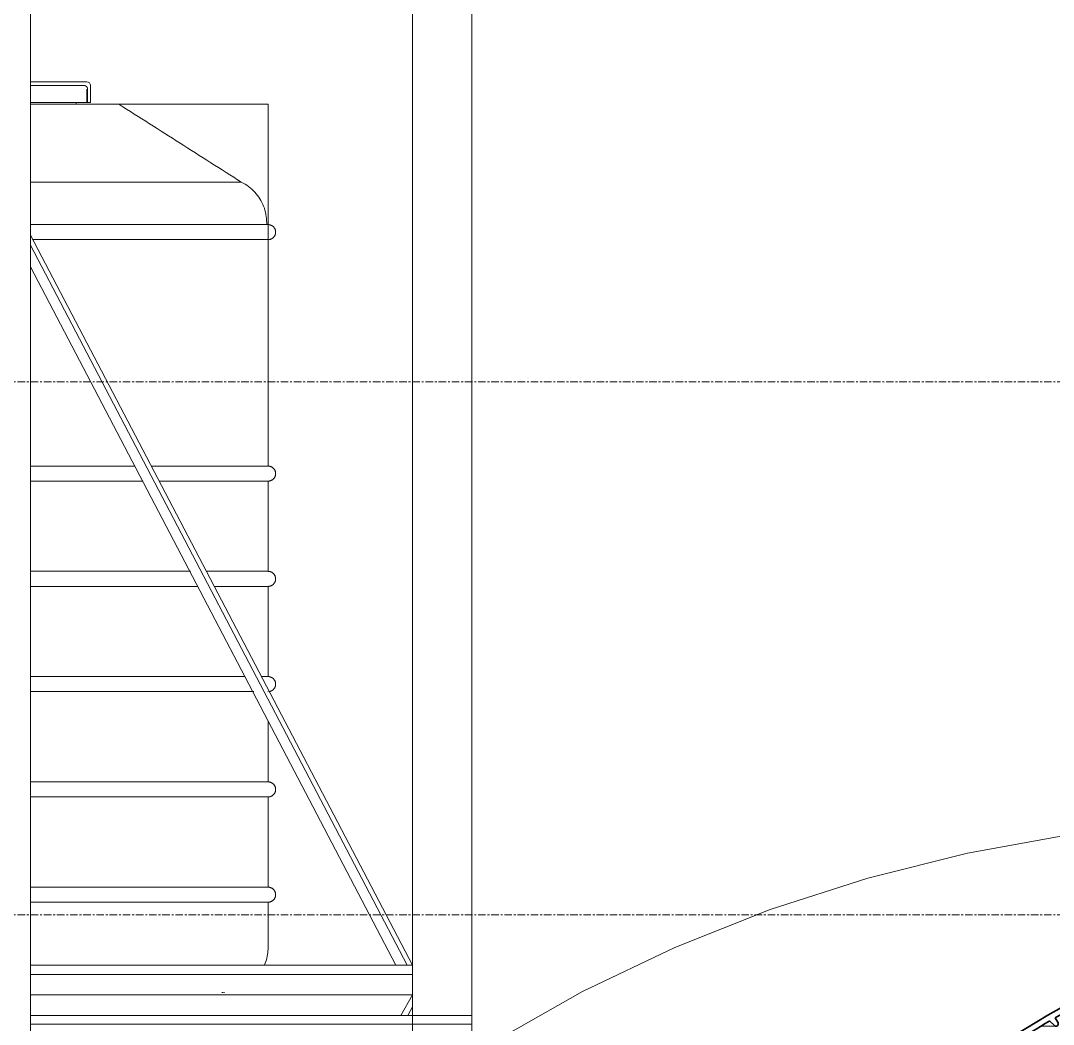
# Model space of a CAD drawing. Header units: inches. Extents: x 22 to 382261, y 22 to 371281.
# Drawn here: x 350666 to 352410, y 144051 to 145746 of the extents above; entities that cross this region are included whole.
import ezdxf

# ---------------------------------------------------------------- set-up
doc = ezdxf.new("R2010")
doc.units = ezdxf.units.IN
doc.header["$MEASUREMENT"] = 0
doc.linetypes.add('Grid Line 1_2_', pattern=[22.225, 12.7, -3.175, 3.175, -3.175])
for name, color, linetype, lineweight in [('A-FLOR-LEVL', 51, 'Continuous', 9), ('A-ROOF', 132, 'Continuous', 9), ('P-PIPE', 3, 'Continuous', 9)]:
    doc.layers.add(name, color=color, linetype=linetype, lineweight=lineweight)

# ---------------------------------------------------------------- blocks, each defined once
blk = doc.blocks.new('Roofs 1 - Roofs 1-397225-Rear Elevation')
at = {"layer": 'A-ROOF'}
for p, q in [((-7924.3, 3612.1), (-8746, 3612.1)), ((-8193.4, 3586), (-7914.2, 3586)), ((-8188.8, 3586.5), (-7927, 3586.5)), ((-8158.8, 3589.6), (-7933.4, 3589.6)), ((-7776.9, 3413.9), (-7857.5, 3445)), ((-7543.8, 3295.4), (-7540, 3303.7)), ((-7540, 3303.7), (-7531.1, 3303.7)), ((-7468.9, 3303.7), (-7272.4, 3303.7)), ((-7173.7, 3303.7), (-7150, 3303.7)), ((-7015.1, 3303.7), (-6754.1, 3303.7)), ((-7539, 3288.3), (-7512.7, 3288.3)), ((-7450.7, 3288.3), (-7307.3, 3288.3)), ((-7207.9, 3288.3), (-7135.4, 3288.3)), ((-6981.5, 3288.3), (-6753.2, 3288.3)), ((-9168.3, 3261.7), (-9142.7, 3261.7)), ((-7419.2, 3262), (-7366.4, 3262)), ((-7267.9, 3262), (-7110.6, 3262)), ((-7055.8, 3262), (-7045.3, 3262)), ((-6923.7, 3262), (-6680.6, 3262)), ((-10060.5, 3204.7), (-10092.2, 3235.5)), ((-10092.2, 3235.5), (-9230.6, 3235.5)), ((-7331.6, 3233.7), (-7084.2, 3233.7)), ((-7318.8, 3239.4), (-7089.3, 3239.4)), ((-7034.6, 3239.4), (-6993.9, 3239.4)), ((-7029.2, 3233.7), (-6981, 3233.7)), ((-6877.6, 3239.4), (-6696.1, 3239.4)), ((-6867.1, 3233.7), (-6687.9, 3233.7)), ((-10060.5, 3204.7), (-9199.8, 3204.7))]:
    blk.add_line(p, q, dxfattribs=at)
at = {"layer": 'A-ROOF', "lineweight": 35}
for p, q in [((-7936.8, 3602), (-7933.4, 3589.6)), ((-7906.9, 3591.7), (-7904.1, 3602)), ((-6754.1, 3303.7), (-6757.8, 3295.4)), ((-6749.6, 3289.7), (-6742.2, 3297.1)), ((-9153.2, 3270.6), (-9145.5, 3262.8)), ((-9139.3, 3267.5), (-9144.1, 3275.9)), ((-6680.6, 3262), (-6696.1, 3239.4)), ((-6687.9, 3233.7), (-6666.4, 3265.1)), ((-9230.6, 3235.5), (-9199.8, 3204.7)), ((-9192.7, 3211.8), (-9214.6, 3233.7)), ((-6696.1, 3239.4), (-6687.9, 3233.7)), ((-9199.8, 3204.7), (-9192.7, 3211.8))]:
    blk.add_line(p, q, dxfattribs=at)
at = {"layer": 'A-ROOF', "flags": 128}
for points in [[(-10092.2, 3235.5), (-9942.1, 3320.3), (-9786.2, 3394.9), (-9625.5, 3458.9), (-9460.5, 3512.1), (-9292.3, 3554.1), (-9121.4, 3584.9), (-8948.8, 3604.2), (-8775.2, 3611.9), (-8740.2, 3612.1)], [(-8012.5, 3496.1), (-8028.5, 3500.8), (-8199.5, 3543.8), (-8328.4, 3568.2)], [(-7540, 3303.7), (-7697.9, 3380.4), (-7730.4, 3394.6)], [(-7538.8, 3288.3), (-7540.2, 3288.4), (-7541.4, 3288.8), (-7542.5, 3289.5), (-7543.3, 3290.5), (-7543.9, 3291.7), (-7544.2, 3292.9), (-7544.2, 3294.2), (-7543.8, 3295.4)]]:
    blk.add_lwpolyline(points, dxfattribs=at)
at = {"layer": 'A-ROOF', "lineweight": 35}
for centre, radius, start, end in [((-7924.3, 1158.2), 2453.9, 59.1602, 122.1619), ((-7924.3, 1158.2), 2443.9, 90.2913, 119.9416), ((-7924.3, 1158.2), 2443.9, 61.3914, 89.5259), ((-7927, 3594.6), 8.12, 218.4096, 321.5904), ((-7914.2, 3593.6), 7.62, 212.2724, 345), ((-7924.3, 1158.2), 2443.9, 59.41, 61.0717), ((-6753.2, 3293.3), 5.09, 156.0473, 315), ((-7924.3, 1158.2), 2443.9, 120.1887, 121.8678), ((-9142.7, 3265.6), 3.89, 225, 29.759)]:
    blk.add_arc(centre, radius, start, end, dxfattribs=at)
at = {"layer": 'A-ROOF'}
blk.add_open_spline([(-7784.1, 3608.1), (-7840.2, 3611.3), (-7896.4, 3612.6), (-7952.6, 3611.9)], degree=3, dxfattribs=at)
for points, knots in [([(-7933.4, 3589.6), (-7932.5, 3588.5), (-7930.8, 3587.2), (-7928.1, 3586.5), (-7926, 3586.5), (-7924, 3587), (-7922.1, 3588), (-7921.1, 3589), (-7920.7, 3589.6)], [0, 0, 0, 0, 0.285714, 0.428571, 0.571429, 0.714286, 0.857143, 1, 1, 1, 1]), ([(-7920.7, 3589.6), (-7920, 3588.5), (-7918, 3586.6), (-7914.7, 3585.8), (-7912.1, 3586.2), (-7910.3, 3587), (-7908.7, 3588.2), (-7907.5, 3589.8), (-7907, 3591), (-7906.9, 3591.7)], [0, 0, 0, 0, 0.222222, 0.444444, 0.555556, 0.666667, 0.777778, 0.888889, 1, 1, 1, 1]), ([(-6757.8, 3295.4), (-6758.2, 3294.6), (-6758.4, 3292.9), (-6757.7, 3290.8), (-6756.9, 3289.8), (-6756.5, 3289.5)], [0, 0, 0, 0, 0.1818182, 0.3636364, 0.4545455, 0.4545455, 0.4545455, 0.4545455]), ([(-6755.5, 3288.8), (-6754.7, 3288.4), (-6753.2, 3288.1), (-6751.1, 3288.6), (-6750, 3289.3), (-6749.6, 3289.7)], [0.5454545, 0.5454545, 0.5454545, 0.5454545, 0.7272727, 0.8636364, 1, 1, 1, 1]), ([(-9145.5, 3262.8), (-9145, 3262.4), (-9144.1, 3261.8), (-9142.7, 3261.7), (-9141.7, 3261.8), (-9141.1, 3262), (-9140.8, 3262.2)], [0, 0, 0, 0, 0.1818182, 0.2727273, 0.3636364, 0.4545455, 0.4545455, 0.4545455, 0.4545455]), ([(-9140, 3262.8), (-9139.7, 3263.1), (-9139.3, 3263.6), (-9138.8, 3264.9), (-9138.8, 3266.3), (-9139.2, 3267.2), (-9139.3, 3267.5)], [0.5454545, 0.5454545, 0.5454545, 0.5454545, 0.6363636, 0.7272727, 0.9090909, 1, 1, 1, 1])]:
    blk.add_open_spline(points, degree=3, knots=knots, dxfattribs=at)
blk = doc.blocks.new('96M_High_Galvanize_Water_Tank_Frame_22788 - 96M_High_Galvanize_Water_Tank_Frame_22788-498790-Rear Elevation')
at = {"layer": 'P-PIPE'}
for p, q in [((-10874.3, 0), (-10874.3, 7969)), ((-10229.3, 265), (-10229.3, 6615)), ((-10129.3, 265), (-10129.3, 6615)), ((-10779.6, 4857), (-10874.3, 4857)), ((-10773.3, 4822), (-10773.3, 4850.6)), ((-10779.6, 4844.3), (-10779.6, 4822)), ((-10778, 4822), (-10778, 4844.3)), ((-10725.2, 4818.9), (-10874.1, 4818.9)), ((-10778.8, 4822), (-10874, 4822)), ((-10797.1, 4818.9), (-10797.1, 4822)), ((-10779.6, 4822), (-10773.3, 4822)), ((-10725.2, 4818.9), (-10473.2, 4818.9)), ((-10473.2, 4615.7), (-10473.2, 4818.9)), ((-10518.5, 4687.4), (-10874, 4687.4)), ((-10841.5, 4615.7), (-10874.1, 4615.7)), ((-10768.8, 4615.7), (-10800.1, 4615.7)), ((-10701.5, 4615.7), (-10730, 4615.7)), ((-10640.9, 4615.7), (-10665.7, 4615.7)), ((-10588.2, 4615.7), (-10608.4, 4615.7)), ((-10544.4, 4615.7), (-10559.1, 4615.7)), ((-10511, 4615.7), (-10516.7, 4615.7)), ((-10482.8, 4615.7), (-10486.9, 4615.7)), ((-10475.6, 4615.7), (-10475.6, 4618.9)), ((-10475.6, 4615.7), (-10473.2, 4615.7)), ((-10473.2, 4207.9), (-10473.2, 4615.7)), ((-10229.3, 3365), (-10874.3, 4598.1)), ((-10229.3, 3365), (-10874.3, 4598.1)), ((-10870, 4590.3), (-10842.5, 4590.3)), ((-10799, 4590.3), (-10769.7, 4590.3)), ((-10728.8, 4590.3), (-10702.2, 4590.3)), ((-10664.6, 4590.3), (-10641.3, 4590.3)), ((-10607.4, 4590.3), (-10588.4, 4590.3)), ((-10558.2, 4590.3), (-10544.6, 4590.3)), ((-10516.3, 4590.3), (-10511, 4590.3)), ((-10486.9, 4590.3), (-10483, 4590.3)), ((-10473.3, 4590.3), (-10473.2, 4590.3)), ((-10473.2, 4207.9), (-10473.2, 4591)), ((-10874.3, 4580.9), (-10238.3, 3365)), ((-10874.3, 4544.4), (-10257.4, 3364.9)), ((-10697.7, 4207.9), (-10874.1, 4207.9)), ((-10473.2, 4207.9), (-10669.3, 4207.9)), ((-10473.2, 4207.9), (-10474.8, 4207.9)), ((-10473.2, 4207.9), (-10473.7, 4207.9)), ((-10463.6, 4186.9), (-10463.9, 4186.5)), ((-10462.4, 4188.5), (-10462.7, 4188.1)), ((-10684.1, 4182.5), (-10874.1, 4182.5)), ((-10473.2, 4182.5), (-10656.4, 4182.5)), ((-10473.2, 4182.5), (-10474.8, 4182.5)), ((-10473.2, 4182.5), (-10473.7, 4182.5)), ((-10473.2, 4030.1), (-10473.2, 4182.5)), ((-10473.2, 4030.1), (-10473.2, 4182.5)), ((-10604.5, 4030.1), (-10874.1, 4030.1)), ((-10473.2, 4030.1), (-10576.1, 4030.1)), ((-10473.2, 4030.1), (-10474.8, 4030.1)), ((-10473.2, 4030.1), (-10473.7, 4030.1)), ((-10592.4, 4004.7), (-10874.1, 4004.7)), ((-10473.2, 4004.7), (-10562.7, 4004.7)), ((-10473.2, 4004.7), (-10474.8, 4004.7)), ((-10473.2, 4004.7), (-10473.7, 4004.7)), ((-10473.2, 3852.3), (-10473.2, 4004.7)), ((-10473.2, 3852.3), (-10473.2, 4004.7)), ((-10463.6, 4009.1), (-10463.9, 4008.7)), ((-10462.4, 4010.7), (-10462.7, 4010.3)), ((-10512.1, 3852.3), (-10874.1, 3852.3)), ((-10473.2, 3852.3), (-10483.1, 3852.3)), ((-10473.2, 3852.3), (-10474.8, 3852.3)), ((-10473.2, 3852.3), (-10473.7, 3852.3)), ((-10497.5, 3826.9), (-10874.1, 3826.9)), ((-10473.9, 3826.9), (-10473.3, 3826.9)), ((-10470.4, 3827.2), (-10470.9, 3827.1)), ((-10463.6, 3831.3), (-10463.9, 3830.9)), ((-10462.4, 3832.9), (-10462.7, 3832.5)), ((-10473.2, 3674.5), (-10473.2, 3777.6)), ((-10473.2, 3674.5), (-10473.2, 3777.6)), ((-10473.2, 3674.5), (-10874.1, 3674.5)), ((-10473.2, 3674.5), (-10474.8, 3674.5)), ((-10473.2, 3674.5), (-10473.7, 3674.5)), ((-10473.2, 3649.1), (-10874.1, 3649.1)), ((-10473.2, 3649.1), (-10474.8, 3649.1)), ((-10473.2, 3649.1), (-10473.7, 3649.1)), ((-10473.2, 3496.7), (-10473.2, 3649.1)), ((-10473.2, 3496.7), (-10473.2, 3649.1)), ((-10463.6, 3653.5), (-10463.9, 3653.1)), ((-10462.4, 3655.1), (-10462.7, 3654.7)), ((-10473.2, 3496.7), (-10874.1, 3496.7)), ((-10473.2, 3496.7), (-10474.8, 3496.7)), ((-10473.2, 3496.7), (-10473.7, 3496.7)), ((-10473.2, 3471.3), (-10874.1, 3471.3)), ((-10473.2, 3471.3), (-10474.8, 3471.3)), ((-10473.2, 3471.3), (-10473.7, 3471.3)), ((-10473.2, 3395.1), (-10473.2, 3471.3)), ((-10473.2, 3395.1), (-10473.2, 3471.3)), ((-10463.6, 3475.7), (-10463.9, 3475.3)), ((-10462.4, 3477.3), (-10462.7, 3476.9)), ((-10229.3, 3365), (-10874.3, 3365)), ((-10229.3, 3365), (-10874.3, 3365)), ((-10874.3, 3349), (-10229.3, 3349)), ((-10257.4, 3364.9), (-10229.3, 3364.9)), ((-10238.3, 3365), (-10229.3, 3365)), ((-10874.3, 3315), (-10229.3, 3315)), ((-10549.8, 3318.9), (-10550.9, 3318.9)), ((-10546.7, 3318.9), (-10548.6, 3318.9)), ((-10229.3, 3315), (-10249, 3280)), ((-10874.3, 3280), (-10129.3, 3280)), ((-10237.4, 3280), (-10229.3, 3294.4)), ((-10129.3, 3265), (-10129.3, 3280)), ((-10129.3, 3265), (-10874.3, 3265))]:
    blk.add_line(p, q, dxfattribs=at)
at = {"layer": 'P-PIPE', "flags": 128}
for points in [[(-10784.4, 4850.6), (-10784.6, 4850.6), (-10785.1, 4850.6), (-10786.1, 4850.6), (-10787.4, 4850.6), (-10789.1, 4850.6), (-10791.1, 4850.6), (-10793.5, 4850.6), (-10796.3, 4850.6), (-10799.4, 4850.6), (-10802.9, 4850.6), (-10806.8, 4850.6), (-10810.9, 4850.6), (-10815.4, 4850.6), (-10820.3, 4850.6), (-10825.4, 4850.6), (-10830.9, 4850.6), (-10836.6, 4850.6), (-10842.7, 4850.6), (-10849, 4850.6), (-10855.6, 4850.6), (-10862.5, 4850.6), (-10869.6, 4850.6), (-10874.3, 4850.6)], [(-10789.6, 4850.6), (-10787.8, 4850.6), (-10786.4, 4850.6), (-10785.3, 4850.6), (-10784.7, 4850.6), (-10784.4, 4850.6), (-10784.4, 4850.6)], [(-10784.4, 4850.6), (-10784.1, 4850.6), (-10783.9, 4850.6), (-10783.6, 4850.6), (-10783.4, 4850.5), (-10783.1, 4850.5), (-10782.9, 4850.4), (-10782.6, 4850.4), (-10782.4, 4850.3), (-10782.1, 4850.2), (-10781.9, 4850.1), (-10781.7, 4850), (-10781.4, 4849.9), (-10781.2, 4849.8), (-10781, 4849.6), (-10780.8, 4849.5), (-10780.6, 4849.3), (-10780.4, 4849.2), (-10780.2, 4849), (-10780, 4848.9), (-10779.8, 4848.7), (-10779.6, 4848.5), (-10779.5, 4848.3), (-10779.3, 4848.1), (-10779.2, 4847.9), (-10779, 4847.7), (-10778.9, 4847.5), (-10778.8, 4847.2), (-10778.7, 4847), (-10778.6, 4846.8), (-10778.5, 4846.6), (-10778.4, 4846.3), (-10778.3, 4846.1), (-10778.2, 4845.8), (-10778.2, 4845.6), (-10778.1, 4845.3), (-10778.1, 4845.1), (-10778.1, 4844.8), (-10778, 4844.6), (-10778, 4844.3), (-10778, 4844.3)], [(-10473.2, 4615.7), (-10473.7, 4615.7), (-10475, 4615.7), (-10477.2, 4615.7), (-10480.2, 4615.7), (-10484.1, 4615.7), (-10488.9, 4615.7), (-10494.5, 4615.7), (-10500.9, 4615.7), (-10508.2, 4615.7), (-10516.3, 4615.7), (-10525.2, 4615.7), (-10534.9, 4615.7), (-10545.4, 4615.7), (-10556.6, 4615.7), (-10568.6, 4615.7), (-10581.3, 4615.7), (-10594.7, 4615.7), (-10608.8, 4615.7), (-10623.5, 4615.7), (-10638.9, 4615.7), (-10654.8, 4615.7), (-10671.4, 4615.7), (-10688.5, 4615.7), (-10706.1, 4615.7), (-10724.3, 4615.7), (-10742.9, 4615.7), (-10761.9, 4615.7), (-10781.4, 4615.7), (-10801.2, 4615.7), (-10821.4, 4615.7), (-10842, 4615.7), (-10862.8, 4615.7), (-10874.3, 4615.7)], [(-10477.9, 4615.7), (-10475.5, 4615.7), (-10473.9, 4615.7), (-10473.3, 4615.7), (-10473.2, 4615.7)], [(-10473.2, 4615.7), (-10472.7, 4615.6), (-10472.2, 4615.6), (-10471.7, 4615.6), (-10471.2, 4615.5), (-10470.7, 4615.4), (-10470.2, 4615.3), (-10469.7, 4615.2), (-10469.2, 4615), (-10468.8, 4614.8), (-10468.3, 4614.6), (-10467.8, 4614.4), (-10467.4, 4614.2), (-10466.9, 4614), (-10466.5, 4613.7), (-10466.1, 4613.4), (-10465.6, 4613.1), (-10465.2, 4612.8), (-10464.9, 4612.5), (-10464.5, 4612.2), (-10464.1, 4611.8), (-10463.8, 4611.4), (-10463.4, 4611), (-10463.1, 4610.6), (-10462.8, 4610.2), (-10462.5, 4609.8), (-10462.3, 4609.4), (-10462, 4608.9), (-10461.8, 4608.5), (-10461.6, 4608), (-10461.4, 4607.6), (-10461.2, 4607.1), (-10461.1, 4606.6), (-10460.9, 4606.1), (-10460.8, 4605.6), (-10460.7, 4605.1), (-10460.6, 4604.6), (-10460.6, 4604.1), (-10460.5, 4603.6), (-10460.5, 4603.1), (-10460.5, 4602.6), (-10460.6, 4602.1), (-10460.6, 4601.6), (-10460.7, 4601.1), (-10460.8, 4600.6), (-10460.9, 4600.1), (-10461, 4599.6), (-10461.1, 4599.1), (-10461.3, 4598.6), (-10461.5, 4598.1), (-10461.7, 4597.7), (-10461.9, 4597.2), (-10462.1, 4596.8), (-10462.4, 4596.3), (-10462.7, 4595.9), (-10463, 4595.5), (-10463.3, 4595.1), (-10463.6, 4594.7), (-10463.9, 4594.3), (-10464.3, 4593.9), (-10464.6, 4593.6), (-10465, 4593.2), (-10465.4, 4592.9), (-10465.8, 4592.6), (-10466.2, 4592.3), (-10466.7, 4592.1), (-10467.1, 4591.8), (-10467.6, 4591.6), (-10468, 4591.4), (-10468.5, 4591.2), (-10469, 4591), (-10469.5, 4590.8), (-10469.9, 4590.7), (-10470.4, 4590.6), (-10470.9, 4590.5), (-10471.4, 4590.4), (-10471.9, 4590.3), (-10472.4, 4590.3), (-10473, 4590.3), (-10473.2, 4590.3)], [(-10473.2, 4615.7), (-10472.7, 4615.6), (-10472.2, 4615.6), (-10471.7, 4615.6), (-10471.2, 4615.5), (-10470.7, 4615.4), (-10470.2, 4615.3), (-10469.7, 4615.2), (-10469.2, 4615), (-10468.8, 4614.8), (-10468.3, 4614.6), (-10467.8, 4614.4), (-10467.4, 4614.2), (-10466.9, 4614), (-10466.5, 4613.7), (-10466.1, 4613.4), (-10465.6, 4613.1), (-10465.2, 4612.8), (-10464.9, 4612.5), (-10464.5, 4612.2), (-10464.1, 4611.8), (-10463.8, 4611.4), (-10463.4, 4611), (-10463.1, 4610.6), (-10462.8, 4610.2)], [(-10462.3, 4609.4), (-10462, 4608.9), (-10461.8, 4608.5), (-10461.6, 4608), (-10461.4, 4607.6), (-10461.2, 4607.1), (-10461.1, 4606.6), (-10460.9, 4606.1), (-10460.8, 4605.6), (-10460.7, 4605.1), (-10460.6, 4604.6), (-10460.6, 4604.1), (-10460.5, 4603.6), (-10460.5, 4603.1), (-10460.5, 4602.6), (-10460.6, 4602.1), (-10460.6, 4601.6), (-10460.7, 4601.1), (-10460.8, 4600.6), (-10460.9, 4600.1), (-10461, 4599.6), (-10461.1, 4599.1), (-10461.3, 4598.6), (-10461.5, 4598.1), (-10461.7, 4597.7), (-10461.9, 4597.2), (-10462.1, 4596.8), (-10462.4, 4596.3)], [(-10870.2, 4590.3), (-10868.4, 4590.3), (-10847.5, 4590.3), (-10826.9, 4590.3), (-10806.7, 4590.3), (-10786.7, 4590.3), (-10767.1, 4590.3), (-10748, 4590.3), (-10729.2, 4590.3), (-10711, 4590.3), (-10693.2, 4590.3), (-10675.9, 4590.3), (-10659.2, 4590.3), (-10643.1, 4590.3), (-10627.6, 4590.3), (-10612.7, 4590.3), (-10598.4, 4590.3), (-10584.8, 4590.3), (-10572, 4590.3), (-10559.8, 4590.3), (-10548.4, 4590.3), (-10537.7, 4590.3), (-10527.8, 4590.3), (-10518.7, 4590.3), (-10510.3, 4590.3), (-10502.8, 4590.3), (-10496.2, 4590.3), (-10490.3, 4590.3), (-10485.3, 4590.3), (-10481.2, 4590.3), (-10477.9, 4590.3), (-10475.5, 4590.3), (-10473.9, 4590.3), (-10473.3, 4590.3), (-10473.2, 4590.3)], [(-10473.2, 4590.3), (-10473.7, 4590.3), (-10475, 4590.3), (-10477.2, 4590.3)], [(-10463, 4595.5), (-10463.3, 4595.1), (-10463.6, 4594.7), (-10463.9, 4594.3), (-10464.3, 4593.9), (-10464.6, 4593.6), (-10465, 4593.2), (-10465.4, 4592.9), (-10465.8, 4592.6), (-10466.2, 4592.3), (-10466.7, 4592.1), (-10467.1, 4591.8), (-10467.6, 4591.6), (-10468, 4591.4), (-10468.5, 4591.2), (-10469, 4591), (-10469.5, 4590.8), (-10469.9, 4590.7), (-10470.4, 4590.6), (-10470.9, 4590.5), (-10471.4, 4590.4), (-10471.9, 4590.3), (-10472.4, 4590.3), (-10473, 4590.3), (-10473.2, 4590.3)], [(-10698.3, 4207.9), (-10706.1, 4207.9), (-10724.3, 4207.9), (-10742.9, 4207.9), (-10761.9, 4207.9), (-10781.4, 4207.9), (-10801.2, 4207.9), (-10821.4, 4207.9), (-10842, 4207.9), (-10862.8, 4207.9), (-10874.3, 4207.9)], [(-10473.2, 4207.9), (-10473.7, 4207.9), (-10475, 4207.9), (-10477.2, 4207.9), (-10480.2, 4207.9), (-10484.1, 4207.9), (-10488.9, 4207.9), (-10494.5, 4207.9), (-10500.9, 4207.9), (-10508.2, 4207.9), (-10516.3, 4207.9), (-10525.2, 4207.9), (-10534.9, 4207.9), (-10545.4, 4207.9), (-10556.6, 4207.9), (-10568.6, 4207.9), (-10581.3, 4207.9), (-10594.7, 4207.9), (-10608.8, 4207.9), (-10623.5, 4207.9), (-10638.9, 4207.9), (-10654.8, 4207.9), (-10670.2, 4207.9)], [(-10477.9, 4207.9), (-10475.5, 4207.9), (-10473.9, 4207.9), (-10473.3, 4207.9), (-10473.2, 4207.9)], [(-10473.9, 4207.9), (-10473.3, 4207.9), (-10473.2, 4207.9)], [(-10473.2, 4207.9), (-10472.7, 4207.8), (-10472.2, 4207.8), (-10471.7, 4207.8), (-10471.2, 4207.7), (-10470.7, 4207.6), (-10470.2, 4207.5), (-10469.7, 4207.4), (-10469.2, 4207.2), (-10468.8, 4207), (-10468.3, 4206.8), (-10467.8, 4206.6), (-10467.4, 4206.4), (-10466.9, 4206.2), (-10466.5, 4205.9), (-10466.1, 4205.6), (-10465.6, 4205.3), (-10465.2, 4205), (-10464.9, 4204.7), (-10464.5, 4204.4), (-10464.1, 4204), (-10463.8, 4203.6), (-10463.4, 4203.2), (-10463.1, 4202.8), (-10462.8, 4202.4), (-10462.5, 4202), (-10462.3, 4201.6), (-10462, 4201.1), (-10461.8, 4200.7), (-10461.6, 4200.2), (-10461.4, 4199.8), (-10461.2, 4199.3), (-10461.1, 4198.8), (-10460.9, 4198.3), (-10460.8, 4197.8), (-10460.7, 4197.3), (-10460.6, 4196.8), (-10460.6, 4196.3), (-10460.5, 4195.8), (-10460.5, 4195.3), (-10460.5, 4194.8), (-10460.6, 4194.3), (-10460.6, 4193.8), (-10460.7, 4193.3), (-10460.8, 4192.8), (-10460.9, 4192.3), (-10461, 4191.8), (-10461.1, 4191.3), (-10461.3, 4190.8), (-10461.5, 4190.3), (-10461.7, 4189.9), (-10461.9, 4189.4), (-10462.1, 4189), (-10462.4, 4188.5), (-10462.7, 4188.1), (-10463, 4187.7), (-10463.3, 4187.3), (-10463.6, 4186.9), (-10463.9, 4186.5), (-10464.3, 4186.1), (-10464.6, 4185.8), (-10465, 4185.4), (-10465.4, 4185.1), (-10465.8, 4184.8), (-10466.2, 4184.5), (-10466.7, 4184.3), (-10467.1, 4184), (-10467.6, 4183.8), (-10468, 4183.6), (-10468.5, 4183.4), (-10469, 4183.2), (-10469.5, 4183), (-10469.9, 4182.9), (-10470.4, 4182.8), (-10470.9, 4182.7), (-10471.4, 4182.6), (-10471.9, 4182.5), (-10472.4, 4182.5), (-10473, 4182.5), (-10473.2, 4182.5)], [(-10473.2, 4207.9), (-10472.7, 4207.8), (-10472.2, 4207.8), (-10471.7, 4207.8), (-10471.2, 4207.7), (-10470.7, 4207.6), (-10470.2, 4207.5), (-10469.7, 4207.4), (-10469.2, 4207.2), (-10468.8, 4207), (-10468.3, 4206.8), (-10467.8, 4206.6), (-10467.4, 4206.4), (-10466.9, 4206.2), (-10466.5, 4205.9), (-10466.1, 4205.6), (-10465.6, 4205.3), (-10465.2, 4205), (-10464.9, 4204.7), (-10464.5, 4204.4), (-10464.1, 4204), (-10463.8, 4203.6), (-10463.4, 4203.2)], [(-10460.6, 4196.3), (-10460.5, 4195.8), (-10460.5, 4195.3), (-10460.5, 4194.8), (-10460.6, 4194.3), (-10460.6, 4193.8), (-10460.7, 4193.3), (-10460.8, 4192.8), (-10460.9, 4192.3), (-10461, 4191.8), (-10461.1, 4191.3), (-10461.3, 4190.8), (-10461.5, 4190.3), (-10461.7, 4189.9), (-10461.9, 4189.4), (-10462.1, 4189)], [(-10461.2, 4199.3), (-10461.1, 4198.8), (-10460.9, 4198.3), (-10460.8, 4197.8)], [(-10874.3, 4182.5), (-10868.4, 4182.5), (-10847.5, 4182.5), (-10826.9, 4182.5), (-10806.7, 4182.5), (-10786.7, 4182.5), (-10767.1, 4182.5), (-10748, 4182.5), (-10729.2, 4182.5), (-10711, 4182.5), (-10693.2, 4182.5), (-10685, 4182.5)], [(-10656.9, 4182.5), (-10643.1, 4182.5), (-10627.6, 4182.5), (-10612.7, 4182.5), (-10598.4, 4182.5), (-10584.8, 4182.5), (-10572, 4182.5), (-10559.8, 4182.5), (-10548.4, 4182.5), (-10537.7, 4182.5), (-10527.8, 4182.5), (-10518.7, 4182.5), (-10510.3, 4182.5), (-10502.8, 4182.5), (-10496.2, 4182.5), (-10490.3, 4182.5), (-10485.3, 4182.5), (-10481.2, 4182.5), (-10477.9, 4182.5), (-10475.5, 4182.5), (-10473.9, 4182.5), (-10473.3, 4182.5), (-10473.2, 4182.5)], [(-10473.2, 4182.5), (-10473.7, 4182.5), (-10475, 4182.5), (-10477.2, 4182.5)], [(-10473.9, 4182.5), (-10473.3, 4182.5), (-10473.2, 4182.5)], [(-10470.4, 4182.8), (-10470.9, 4182.7), (-10471.4, 4182.6), (-10471.9, 4182.5), (-10472.4, 4182.5), (-10473, 4182.5), (-10473.2, 4182.5)], [(-10605.3, 4030.1), (-10608.8, 4030.1), (-10623.5, 4030.1), (-10638.9, 4030.1), (-10654.8, 4030.1), (-10671.4, 4030.1), (-10688.5, 4030.1), (-10706.1, 4030.1), (-10724.3, 4030.1), (-10742.9, 4030.1), (-10761.9, 4030.1), (-10781.4, 4030.1), (-10801.2, 4030.1), (-10821.4, 4030.1), (-10842, 4030.1), (-10862.8, 4030.1), (-10874.3, 4030.1)], [(-10473.2, 4030.1), (-10473.7, 4030.1), (-10475, 4030.1), (-10477.2, 4030.1), (-10480.2, 4030.1), (-10484.1, 4030.1), (-10488.9, 4030.1), (-10494.5, 4030.1), (-10500.9, 4030.1), (-10508.2, 4030.1), (-10516.3, 4030.1), (-10525.2, 4030.1), (-10534.9, 4030.1), (-10545.4, 4030.1), (-10556.6, 4030.1), (-10568.6, 4030.1), (-10577.2, 4030.1)], [(-10477.9, 4030.1), (-10475.5, 4030.1), (-10473.9, 4030.1), (-10473.3, 4030.1), (-10473.2, 4030.1)], [(-10473.9, 4030.1), (-10473.3, 4030.1), (-10473.2, 4030.1)], [(-10473.2, 4030.1), (-10472.7, 4030), (-10472.2, 4030), (-10471.7, 4030), (-10471.2, 4029.9), (-10470.7, 4029.8), (-10470.2, 4029.7), (-10469.7, 4029.6), (-10469.2, 4029.4), (-10468.8, 4029.2), (-10468.3, 4029), (-10467.8, 4028.8), (-10467.4, 4028.6), (-10466.9, 4028.4), (-10466.5, 4028.1), (-10466.1, 4027.8), (-10465.6, 4027.5), (-10465.2, 4027.2), (-10464.9, 4026.9), (-10464.5, 4026.6), (-10464.1, 4026.2), (-10463.8, 4025.8), (-10463.4, 4025.4), (-10463.1, 4025), (-10462.8, 4024.6), (-10462.5, 4024.2), (-10462.3, 4023.8), (-10462, 4023.3), (-10461.8, 4022.9), (-10461.6, 4022.4), (-10461.4, 4022), (-10461.2, 4021.5), (-10461.1, 4021), (-10460.9, 4020.5), (-10460.8, 4020), (-10460.7, 4019.5), (-10460.6, 4019), (-10460.6, 4018.5), (-10460.5, 4018), (-10460.5, 4017.5), (-10460.5, 4017), (-10460.6, 4016.5), (-10460.6, 4016), (-10460.7, 4015.5), (-10460.8, 4015), (-10460.9, 4014.5), (-10461, 4014), (-10461.1, 4013.5), (-10461.3, 4013), (-10461.5, 4012.5), (-10461.7, 4012.1), (-10461.9, 4011.6), (-10462.1, 4011.2), (-10462.4, 4010.7), (-10462.7, 4010.3), (-10463, 4009.9), (-10463.3, 4009.5), (-10463.6, 4009.1), (-10463.9, 4008.7), (-10464.3, 4008.3), (-10464.6, 4008), (-10465, 4007.6), (-10465.4, 4007.3), (-10465.8, 4007), (-10466.2, 4006.7), (-10466.7, 4006.5), (-10467.1, 4006.2), (-10467.6, 4006), (-10468, 4005.8), (-10468.5, 4005.6), (-10469, 4005.4), (-10469.5, 4005.2), (-10469.9, 4005.1), (-10470.4, 4005), (-10470.9, 4004.9), (-10471.4, 4004.8), (-10471.9, 4004.7), (-10472.4, 4004.7), (-10473, 4004.7), (-10473.2, 4004.7)], [(-10473.2, 4030.1), (-10472.7, 4030), (-10472.2, 4030), (-10471.7, 4030), (-10471.2, 4029.9), (-10470.7, 4029.8), (-10470.2, 4029.7), (-10469.7, 4029.6), (-10469.2, 4029.4), (-10468.8, 4029.2), (-10468.3, 4029), (-10467.8, 4028.8), (-10467.4, 4028.6), (-10466.9, 4028.4), (-10466.5, 4028.1), (-10466.1, 4027.8), (-10465.6, 4027.5), (-10465.2, 4027.2), (-10464.9, 4026.9), (-10464.5, 4026.6), (-10464.1, 4026.2), (-10463.8, 4025.8), (-10463.4, 4025.4)], [(-10460.6, 4018.5), (-10460.5, 4018), (-10460.5, 4017.5), (-10460.5, 4017), (-10460.6, 4016.5), (-10460.6, 4016), (-10460.7, 4015.5), (-10460.8, 4015), (-10460.9, 4014.5), (-10461, 4014), (-10461.1, 4013.5), (-10461.3, 4013), (-10461.5, 4012.5), (-10461.7, 4012.1), (-10461.9, 4011.6), (-10462.1, 4011.2)], [(-10461.2, 4021.5), (-10461.1, 4021), (-10460.9, 4020.5), (-10460.8, 4020)], [(-10874.3, 4004.7), (-10868.4, 4004.7), (-10847.5, 4004.7), (-10826.9, 4004.7), (-10806.7, 4004.7), (-10786.7, 4004.7), (-10767.1, 4004.7), (-10748, 4004.7), (-10729.2, 4004.7), (-10711, 4004.7), (-10693.2, 4004.7), (-10675.9, 4004.7), (-10659.2, 4004.7), (-10643.1, 4004.7), (-10627.6, 4004.7), (-10612.7, 4004.7), (-10598.4, 4004.7), (-10592, 4004.7)], [(-10563.9, 4004.7), (-10559.8, 4004.7), (-10548.4, 4004.7), (-10537.7, 4004.7), (-10527.8, 4004.7), (-10518.7, 4004.7), (-10510.3, 4004.7), (-10502.8, 4004.7), (-10496.2, 4004.7), (-10490.3, 4004.7), (-10485.3, 4004.7), (-10481.2, 4004.7), (-10477.9, 4004.7), (-10475.5, 4004.7), (-10473.9, 4004.7), (-10473.3, 4004.7), (-10473.2, 4004.7)], [(-10473.2, 4004.7), (-10473.7, 4004.7), (-10475, 4004.7), (-10477.2, 4004.7)], [(-10473.9, 4004.7), (-10473.3, 4004.7), (-10473.2, 4004.7)], [(-10470.4, 4005), (-10470.9, 4004.9), (-10471.4, 4004.8), (-10471.9, 4004.7), (-10472.4, 4004.7), (-10473, 4004.7), (-10473.2, 4004.7)], [(-10512.3, 3852.3), (-10516.3, 3852.3), (-10525.2, 3852.3), (-10534.9, 3852.3), (-10545.4, 3852.3), (-10556.6, 3852.3), (-10568.6, 3852.3), (-10581.3, 3852.3), (-10594.7, 3852.3), (-10608.8, 3852.3), (-10623.5, 3852.3), (-10638.9, 3852.3), (-10654.8, 3852.3), (-10671.4, 3852.3), (-10688.5, 3852.3), (-10706.1, 3852.3), (-10724.3, 3852.3), (-10742.9, 3852.3), (-10761.9, 3852.3), (-10781.4, 3852.3), (-10801.2, 3852.3), (-10821.4, 3852.3), (-10842, 3852.3), (-10862.8, 3852.3), (-10874.3, 3852.3)], [(-10473.2, 3852.3), (-10473.7, 3852.3), (-10475, 3852.3), (-10477.2, 3852.3), (-10480.2, 3852.3), (-10484.1, 3852.3)], [(-10477.9, 3852.3), (-10475.5, 3852.3), (-10473.9, 3852.3), (-10473.3, 3852.3), (-10473.2, 3852.3)], [(-10473.9, 3852.3), (-10473.3, 3852.3), (-10473.2, 3852.3)], [(-10473.2, 3852.3), (-10472.7, 3852.2), (-10472.2, 3852.2), (-10471.7, 3852.2), (-10471.2, 3852.1), (-10470.7, 3852), (-10470.2, 3851.9), (-10469.7, 3851.8), (-10469.2, 3851.6), (-10468.8, 3851.4), (-10468.3, 3851.2), (-10467.8, 3851), (-10467.4, 3850.8), (-10466.9, 3850.6), (-10466.5, 3850.3), (-10466.1, 3850), (-10465.6, 3849.7), (-10465.2, 3849.4), (-10464.9, 3849.1), (-10464.5, 3848.8), (-10464.1, 3848.4), (-10463.8, 3848), (-10463.4, 3847.6), (-10463.1, 3847.2), (-10462.8, 3846.8), (-10462.5, 3846.4), (-10462.3, 3846), (-10462, 3845.5), (-10461.8, 3845.1), (-10461.6, 3844.6), (-10461.4, 3844.2), (-10461.2, 3843.7), (-10461.1, 3843.2), (-10460.9, 3842.7), (-10460.8, 3842.2), (-10460.7, 3841.7), (-10460.6, 3841.2), (-10460.6, 3840.7), (-10460.5, 3840.2), (-10460.5, 3839.7), (-10460.5, 3839.2), (-10460.6, 3838.7), (-10460.6, 3838.2), (-10460.7, 3837.7), (-10460.8, 3837.2), (-10460.9, 3836.7), (-10461, 3836.2), (-10461.1, 3835.7), (-10461.3, 3835.2), (-10461.5, 3834.7), (-10461.7, 3834.3), (-10461.9, 3833.8), (-10462.1, 3833.4), (-10462.4, 3832.9), (-10462.7, 3832.5), (-10463, 3832.1), (-10463.3, 3831.7), (-10463.6, 3831.3), (-10463.9, 3830.9), (-10464.3, 3830.5), (-10464.6, 3830.2), (-10465, 3829.8), (-10465.4, 3829.5), (-10465.8, 3829.2), (-10466.2, 3828.9), (-10466.7, 3828.7), (-10467.1, 3828.4), (-10467.6, 3828.2), (-10468, 3828), (-10468.5, 3827.8), (-10469, 3827.6), (-10469.5, 3827.4), (-10469.9, 3827.3), (-10470.4, 3827.2), (-10470.9, 3827.1)], [(-10473.2, 3852.3), (-10472.7, 3852.2), (-10472.2, 3852.2), (-10471.7, 3852.2), (-10471.2, 3852.1), (-10470.7, 3852), (-10470.2, 3851.9), (-10469.7, 3851.8), (-10469.2, 3851.6), (-10468.8, 3851.4), (-10468.3, 3851.2), (-10467.8, 3851), (-10467.4, 3850.8), (-10466.9, 3850.6), (-10466.5, 3850.3), (-10466.1, 3850), (-10465.6, 3849.7), (-10465.2, 3849.4), (-10464.9, 3849.1), (-10464.5, 3848.8), (-10464.1, 3848.4), (-10463.8, 3848), (-10463.4, 3847.6)], [(-10460.6, 3840.7), (-10460.5, 3840.2), (-10460.5, 3839.7), (-10460.5, 3839.2), (-10460.6, 3838.7), (-10460.6, 3838.2), (-10460.7, 3837.7), (-10460.8, 3837.2), (-10460.9, 3836.7), (-10461, 3836.2), (-10461.1, 3835.7), (-10461.3, 3835.2), (-10461.5, 3834.7), (-10461.7, 3834.3), (-10461.9, 3833.8), (-10462.1, 3833.4)], [(-10461.2, 3843.7), (-10461.1, 3843.2), (-10460.9, 3842.7), (-10460.8, 3842.2)], [(-10874.3, 3826.9), (-10868.4, 3826.9), (-10847.5, 3826.9), (-10826.9, 3826.9), (-10806.7, 3826.9), (-10786.7, 3826.9), (-10767.1, 3826.9), (-10748, 3826.9), (-10729.2, 3826.9), (-10711, 3826.9), (-10693.2, 3826.9), (-10675.9, 3826.9), (-10659.2, 3826.9), (-10643.1, 3826.9), (-10627.6, 3826.9), (-10612.7, 3826.9), (-10598.4, 3826.9), (-10584.8, 3826.9), (-10572, 3826.9), (-10559.8, 3826.9), (-10548.4, 3826.9), (-10537.7, 3826.9), (-10527.8, 3826.9), (-10518.7, 3826.9), (-10510.3, 3826.9), (-10502.8, 3826.9), (-10499, 3826.9)], [(-10473.2, 3674.5), (-10473.7, 3674.5), (-10475, 3674.5), (-10477.2, 3674.5), (-10480.2, 3674.5), (-10484.1, 3674.5), (-10488.9, 3674.5), (-10494.5, 3674.5), (-10500.9, 3674.5), (-10508.2, 3674.5), (-10516.3, 3674.5), (-10525.2, 3674.5), (-10534.9, 3674.5), (-10545.4, 3674.5), (-10556.6, 3674.5), (-10568.6, 3674.5), (-10581.3, 3674.5), (-10594.7, 3674.5), (-10608.8, 3674.5), (-10623.5, 3674.5), (-10638.9, 3674.5), (-10654.8, 3674.5), (-10671.4, 3674.5), (-10688.5, 3674.5), (-10706.1, 3674.5), (-10724.3, 3674.5), (-10742.9, 3674.5), (-10761.9, 3674.5), (-10781.4, 3674.5), (-10801.2, 3674.5), (-10821.4, 3674.5), (-10842, 3674.5), (-10862.8, 3674.5), (-10874.3, 3674.5)], [(-10477.9, 3674.5), (-10475.5, 3674.5), (-10473.9, 3674.5), (-10473.3, 3674.5), (-10473.2, 3674.5)], [(-10473.9, 3674.5), (-10473.3, 3674.5), (-10473.2, 3674.5)], [(-10473.2, 3674.5), (-10472.7, 3674.4), (-10472.2, 3674.4), (-10471.7, 3674.4), (-10471.2, 3674.3), (-10470.7, 3674.2), (-10470.2, 3674.1), (-10469.7, 3674), (-10469.2, 3673.8), (-10468.8, 3673.6), (-10468.3, 3673.4), (-10467.8, 3673.2), (-10467.4, 3673), (-10466.9, 3672.8), (-10466.5, 3672.5), (-10466.1, 3672.2), (-10465.6, 3671.9), (-10465.2, 3671.6), (-10464.9, 3671.3), (-10464.5, 3671), (-10464.1, 3670.6), (-10463.8, 3670.2), (-10463.4, 3669.8), (-10463.1, 3669.4), (-10462.8, 3669), (-10462.5, 3668.6), (-10462.3, 3668.2), (-10462, 3667.7), (-10461.8, 3667.3), (-10461.6, 3666.8), (-10461.4, 3666.4), (-10461.2, 3665.9), (-10461.1, 3665.4), (-10460.9, 3664.9), (-10460.8, 3664.4), (-10460.7, 3663.9), (-10460.6, 3663.4), (-10460.6, 3662.9), (-10460.5, 3662.4), (-10460.5, 3661.9), (-10460.5, 3661.4), (-10460.6, 3660.9), (-10460.6, 3660.4), (-10460.7, 3659.9), (-10460.8, 3659.4), (-10460.9, 3658.9), (-10461, 3658.4), (-10461.1, 3657.9), (-10461.3, 3657.4), (-10461.5, 3656.9), (-10461.7, 3656.5), (-10461.9, 3656), (-10462.1, 3655.6), (-10462.4, 3655.1), (-10462.7, 3654.7), (-10463, 3654.3), (-10463.3, 3653.9), (-10463.6, 3653.5), (-10463.9, 3653.1), (-10464.3, 3652.7), (-10464.6, 3652.4), (-10465, 3652), (-10465.4, 3651.7), (-10465.8, 3651.4), (-10466.2, 3651.1), (-10466.7, 3650.9), (-10467.1, 3650.6), (-10467.6, 3650.4), (-10468, 3650.2), (-10468.5, 3650), (-10469, 3649.8), (-10469.5, 3649.6), (-10469.9, 3649.5), (-10470.4, 3649.4), (-10470.9, 3649.3), (-10471.4, 3649.2), (-10471.9, 3649.1), (-10472.4, 3649.1), (-10473, 3649.1), (-10473.2, 3649.1)], [(-10473.2, 3674.5), (-10472.7, 3674.4), (-10472.2, 3674.4), (-10471.7, 3674.4), (-10471.2, 3674.3), (-10470.7, 3674.2), (-10470.2, 3674.1), (-10469.7, 3674), (-10469.2, 3673.8), (-10468.8, 3673.6), (-10468.3, 3673.4), (-10467.8, 3673.2), (-10467.4, 3673), (-10466.9, 3672.8), (-10466.5, 3672.5), (-10466.1, 3672.2), (-10465.6, 3671.9), (-10465.2, 3671.6), (-10464.9, 3671.3), (-10464.5, 3671), (-10464.1, 3670.6), (-10463.8, 3670.2), (-10463.4, 3669.8)], [(-10460.6, 3662.9), (-10460.5, 3662.4), (-10460.5, 3661.9), (-10460.5, 3661.4), (-10460.6, 3660.9), (-10460.6, 3660.4), (-10460.7, 3659.9), (-10460.8, 3659.4), (-10460.9, 3658.9), (-10461, 3658.4), (-10461.1, 3657.9), (-10461.3, 3657.4), (-10461.5, 3656.9), (-10461.7, 3656.5), (-10461.9, 3656), (-10462.1, 3655.6)], [(-10461.2, 3665.9), (-10461.1, 3665.4), (-10460.9, 3664.9), (-10460.8, 3664.4)], [(-10874.3, 3649.1), (-10868.4, 3649.1), (-10847.5, 3649.1), (-10826.9, 3649.1), (-10806.7, 3649.1), (-10786.7, 3649.1), (-10767.1, 3649.1), (-10748, 3649.1), (-10729.2, 3649.1), (-10711, 3649.1), (-10693.2, 3649.1), (-10675.9, 3649.1), (-10659.2, 3649.1), (-10643.1, 3649.1), (-10627.6, 3649.1), (-10612.7, 3649.1), (-10598.4, 3649.1), (-10584.8, 3649.1), (-10572, 3649.1), (-10559.8, 3649.1), (-10548.4, 3649.1), (-10537.7, 3649.1), (-10527.8, 3649.1), (-10518.7, 3649.1), (-10510.3, 3649.1), (-10502.8, 3649.1), (-10496.2, 3649.1), (-10490.3, 3649.1), (-10485.3, 3649.1), (-10481.2, 3649.1), (-10477.9, 3649.1), (-10475.5, 3649.1), (-10473.9, 3649.1), (-10473.3, 3649.1), (-10473.2, 3649.1)], [(-10473.2, 3649.1), (-10473.7, 3649.1), (-10475, 3649.1), (-10477.2, 3649.1)], [(-10473.9, 3649.1), (-10473.3, 3649.1), (-10473.2, 3649.1)], [(-10470.4, 3649.4), (-10470.9, 3649.3), (-10471.4, 3649.2), (-10471.9, 3649.1), (-10472.4, 3649.1), (-10473, 3649.1), (-10473.2, 3649.1)], [(-10473.2, 3496.7), (-10473.7, 3496.7), (-10475, 3496.7), (-10477.2, 3496.7), (-10480.2, 3496.7), (-10484.1, 3496.7), (-10488.9, 3496.7), (-10494.5, 3496.7), (-10500.9, 3496.7), (-10508.2, 3496.7), (-10516.3, 3496.7), (-10525.2, 3496.7), (-10534.9, 3496.7), (-10545.4, 3496.7), (-10556.6, 3496.7), (-10568.6, 3496.7), (-10581.3, 3496.7), (-10594.7, 3496.7), (-10608.8, 3496.7), (-10623.5, 3496.7), (-10638.9, 3496.7), (-10654.8, 3496.7), (-10671.4, 3496.7), (-10688.5, 3496.7), (-10706.1, 3496.7), (-10724.3, 3496.7), (-10742.9, 3496.7), (-10761.9, 3496.7), (-10781.4, 3496.7), (-10801.2, 3496.7), (-10821.4, 3496.7), (-10842, 3496.7), (-10862.8, 3496.7), (-10874.3, 3496.7)], [(-10477.9, 3496.7), (-10475.5, 3496.7), (-10473.9, 3496.7), (-10473.3, 3496.7), (-10473.2, 3496.7)], [(-10473.9, 3496.7), (-10473.3, 3496.7), (-10473.2, 3496.7)], [(-10473.2, 3496.7), (-10472.7, 3496.6), (-10472.2, 3496.6), (-10471.7, 3496.6), (-10471.2, 3496.5), (-10470.7, 3496.4), (-10470.2, 3496.3), (-10469.7, 3496.2), (-10469.2, 3496), (-10468.8, 3495.8), (-10468.3, 3495.6), (-10467.8, 3495.4), (-10467.4, 3495.2), (-10466.9, 3495), (-10466.5, 3494.7), (-10466.1, 3494.4), (-10465.6, 3494.1), (-10465.2, 3493.8), (-10464.9, 3493.5), (-10464.5, 3493.2), (-10464.1, 3492.8), (-10463.8, 3492.4), (-10463.4, 3492), (-10463.1, 3491.6), (-10462.8, 3491.2), (-10462.5, 3490.8), (-10462.3, 3490.4), (-10462, 3489.9), (-10461.8, 3489.5), (-10461.6, 3489), (-10461.4, 3488.6), (-10461.2, 3488.1), (-10461.1, 3487.6), (-10460.9, 3487.1), (-10460.8, 3486.6), (-10460.7, 3486.1), (-10460.6, 3485.6), (-10460.6, 3485.1), (-10460.5, 3484.6), (-10460.5, 3484.1), (-10460.5, 3483.6), (-10460.6, 3483.1), (-10460.6, 3482.6), (-10460.7, 3482.1), (-10460.8, 3481.6), (-10460.9, 3481.1), (-10461, 3480.6), (-10461.1, 3480.1), (-10461.3, 3479.6), (-10461.5, 3479.1), (-10461.7, 3478.7), (-10461.9, 3478.2), (-10462.1, 3477.8), (-10462.4, 3477.3), (-10462.7, 3476.9), (-10463, 3476.5), (-10463.3, 3476.1), (-10463.6, 3475.7), (-10463.9, 3475.3), (-10464.3, 3474.9), (-10464.6, 3474.6), (-10465, 3474.2), (-10465.4, 3473.9), (-10465.8, 3473.6), (-10466.2, 3473.3), (-10466.7, 3473.1), (-10467.1, 3472.8), (-10467.6, 3472.6), (-10468, 3472.4), (-10468.5, 3472.2), (-10469, 3472), (-10469.5, 3471.8), (-10469.9, 3471.7), (-10470.4, 3471.6), (-10470.9, 3471.5), (-10471.4, 3471.4), (-10471.9, 3471.3), (-10472.4, 3471.3), (-10473, 3471.3), (-10473.2, 3471.3)], [(-10473.2, 3496.7), (-10472.7, 3496.6), (-10472.2, 3496.6), (-10471.7, 3496.6), (-10471.2, 3496.5), (-10470.7, 3496.4), (-10470.2, 3496.3), (-10469.7, 3496.2), (-10469.2, 3496), (-10468.8, 3495.8), (-10468.3, 3495.6), (-10467.8, 3495.4), (-10467.4, 3495.2), (-10466.9, 3495), (-10466.5, 3494.7), (-10466.1, 3494.4), (-10465.6, 3494.1), (-10465.2, 3493.8), (-10464.9, 3493.5), (-10464.5, 3493.2), (-10464.1, 3492.8), (-10463.8, 3492.4), (-10463.4, 3492)], [(-10461.2, 3488.1), (-10461.1, 3487.6), (-10460.9, 3487.1), (-10460.8, 3486.6)], [(-10874.3, 3471.3), (-10868.4, 3471.3), (-10847.5, 3471.3), (-10826.9, 3471.3), (-10806.7, 3471.3), (-10786.7, 3471.3), (-10767.1, 3471.3), (-10748, 3471.3), (-10729.2, 3471.3), (-10711, 3471.3), (-10693.2, 3471.3), (-10675.9, 3471.3), (-10659.2, 3471.3), (-10643.1, 3471.3), (-10627.6, 3471.3), (-10612.7, 3471.3), (-10598.4, 3471.3), (-10584.8, 3471.3), (-10572, 3471.3), (-10559.8, 3471.3), (-10548.4, 3471.3), (-10537.7, 3471.3), (-10527.8, 3471.3), (-10518.7, 3471.3), (-10510.3, 3471.3), (-10502.8, 3471.3), (-10496.2, 3471.3), (-10490.3, 3471.3), (-10485.3, 3471.3), (-10481.2, 3471.3), (-10477.9, 3471.3), (-10475.5, 3471.3), (-10473.9, 3471.3), (-10473.3, 3471.3), (-10473.2, 3471.3)], [(-10473.2, 3471.3), (-10473.7, 3471.3), (-10475, 3471.3), (-10477.2, 3471.3)], [(-10473.9, 3471.3), (-10473.3, 3471.3), (-10473.2, 3471.3)], [(-10470.4, 3471.6), (-10470.9, 3471.5), (-10471.4, 3471.4), (-10471.9, 3471.3), (-10472.4, 3471.3), (-10473, 3471.3), (-10473.2, 3471.3)], [(-10460.6, 3485.1), (-10460.5, 3484.6), (-10460.5, 3484.1), (-10460.5, 3483.6), (-10460.6, 3483.1), (-10460.6, 3482.6), (-10460.7, 3482.1), (-10460.8, 3481.6), (-10460.9, 3481.1), (-10461, 3480.6), (-10461.1, 3480.1), (-10461.3, 3479.6), (-10461.5, 3479.1), (-10461.7, 3478.7), (-10461.9, 3478.2), (-10462.1, 3477.8)], [(-10473.2, 3395.1), (-10473.3, 3392), (-10473.5, 3389), (-10473.8, 3385.9), (-10474.2, 3382.9), (-10474.7, 3379.9), (-10475.4, 3376.9), (-10476.2, 3374), (-10477.1, 3371.1), (-10478.1, 3368.2), (-10479.2, 3365.4)], [(-10473.2, 3395.1), (-10473.3, 3392), (-10473.5, 3389), (-10473.8, 3385.9), (-10474.2, 3382.9), (-10474.7, 3379.9), (-10475.4, 3376.9), (-10476.2, 3374), (-10477.1, 3371.1), (-10478.1, 3368.2), (-10479.2, 3365.4)], [(-10551.4, 3318.9), (-10550, 3318.9), (-10549.5, 3318.9)]]:
    blk.add_lwpolyline(points, dxfattribs=at)
at = {"layer": 'P-PIPE'}
for end in [90, 45, 45, 45]:
    blk.add_arc((-10779.6, 4850.6), 6.35, 0, end, dxfattribs=at)
for points in [[(-10518.5, 4687.4), (-10535.7, 4698.3), (-10570.1, 4720.3), (-10621.8, 4753.2), (-10673.5, 4786.1), (-10708, 4807.9), (-10725.2, 4818.9)], [(-10475.6, 4618.9), (-10475.6, 4623.7), (-10476.5, 4633.1), (-10480.4, 4646.8), (-10486.8, 4659.5), (-10495.5, 4670.8), (-10506.1, 4680.4), (-10514.2, 4685.3), (-10518.5, 4687.4)]]:
    blk.add_open_spline(points, degree=3, dxfattribs=at)

msp = doc.modelspace()

# ---------------------------------------------------------------- linework, layer by layer
at = {"layer": 'A-FLOR-LEVL', "linetype": 'Grid Line 1_2_'}
for p, q in [((349815.8, 145136.1), (381527.9, 145136.1)), ((349815.8, 144236.1), (381527.9, 144236.1))]:
    msp.add_line(p, q, dxfattribs=at)

# ---------------------------------------------------------------- block references
at = {"layer": 'A-ROOF'}
msp.add_blockref('Roofs 1 - Roofs 1-397225-Rear Elevation', (361556.8, 140786.1), dxfattribs=at)
at = {"layer": 'P-PIPE'}
msp.add_blockref('96M_High_Galvanize_Water_Tank_Frame_22788 - 96M_High_Galvanize_Water_Tank_Frame_22788-498790-Rear Elevation', (361556.8, 140786.1), dxfattribs=at)

doc.saveas('drawing.dxf')
